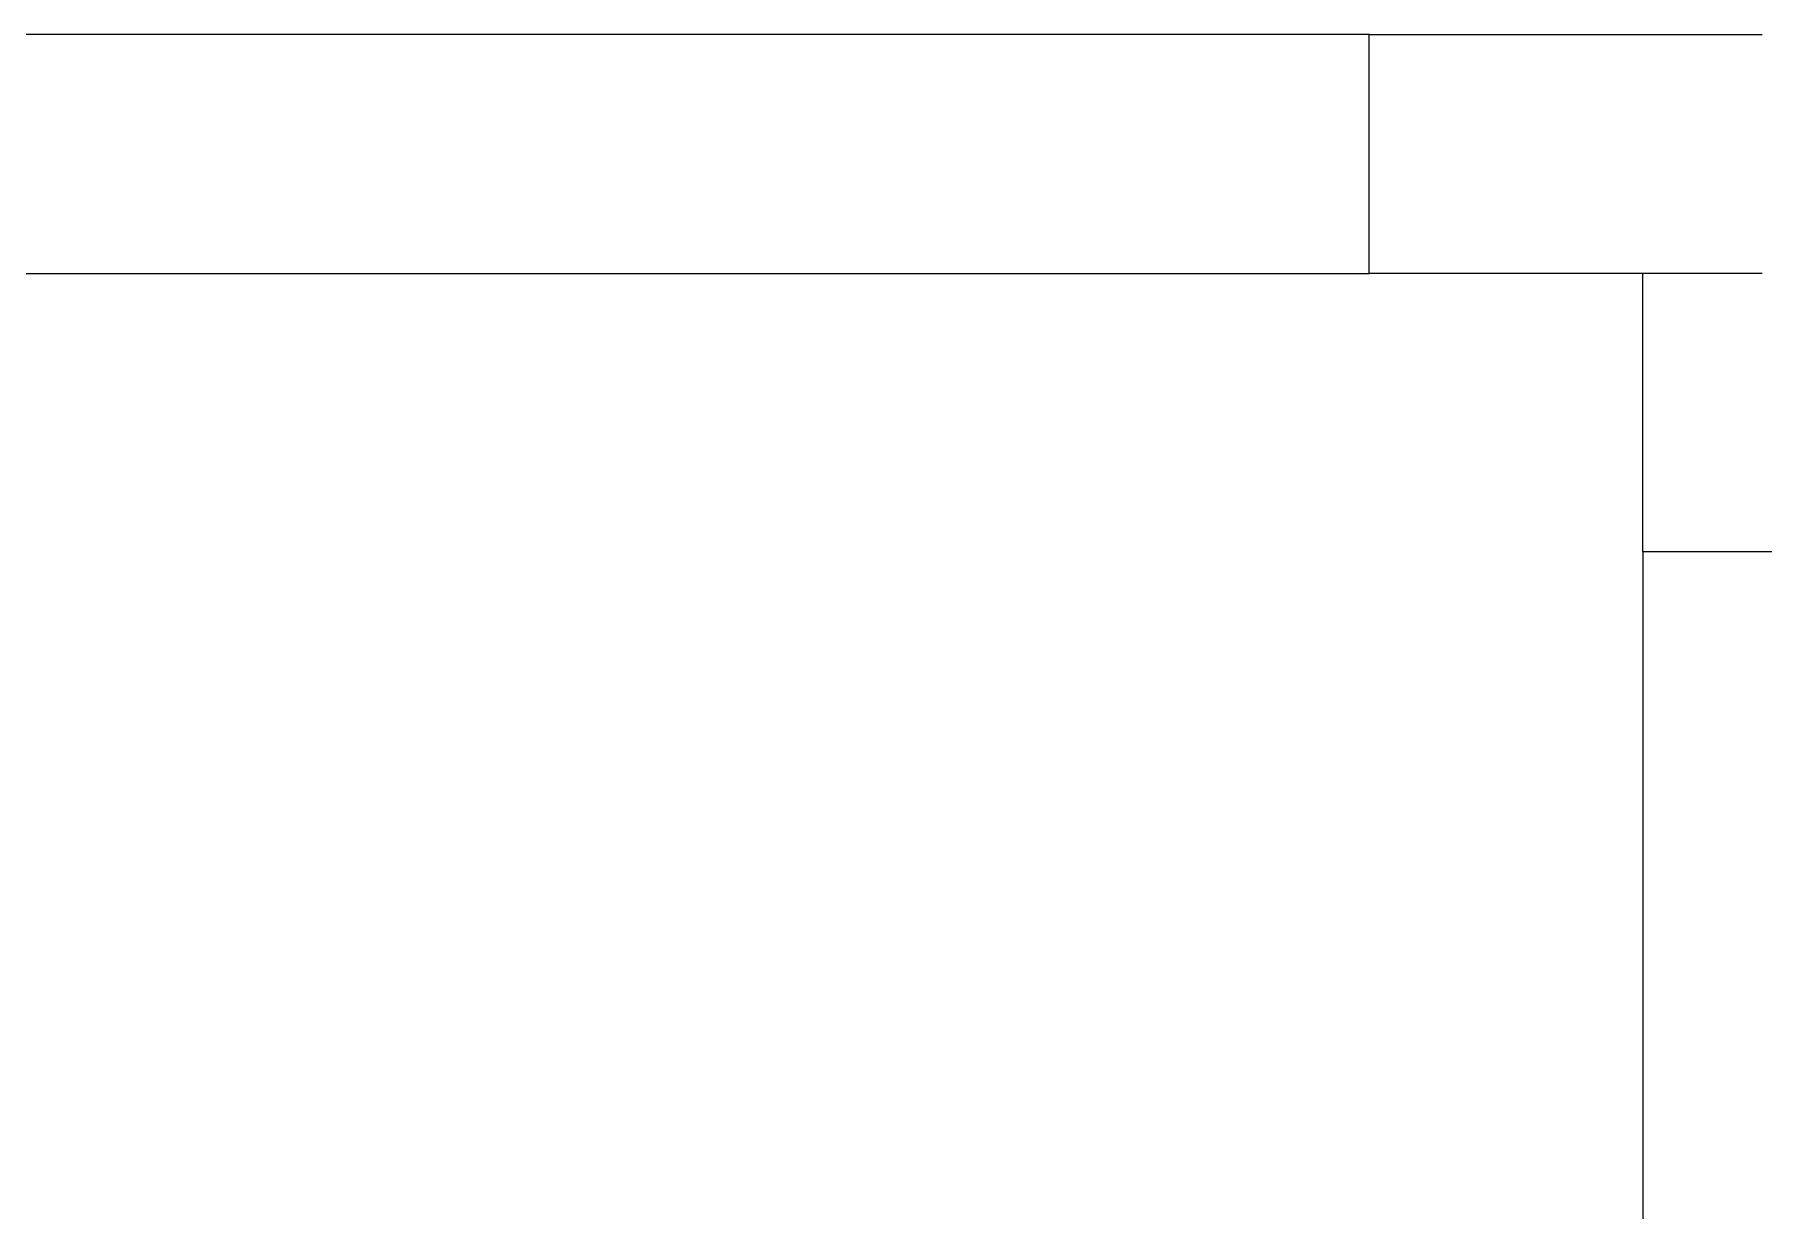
# Model space of a CAD drawing. Header units: millimetres. Extents: x 596 to 768, y 309 to 423.
# Drawn here: x 690.0531 to 690.3588, y 407.8665 to 408.0745 of the extents above; entities that cross this region are included whole.
import ezdxf

# ---------------------------------------------------------------- set-up
doc = ezdxf.new("R2010")
doc.units = ezdxf.units.MM
doc.layers.add('1- 3', color=3, linetype='Continuous')

# ---------------------------------------------------------------- blocks, each defined once
blk = doc.blocks.new('CTOBOM')
at = {"color": 0, "lineweight": 20}
for p, q in [((5.12048, -0.95484), (5.12048, -0.99708)), ((5.12048, -0.95484), (5.12048, -0.99708)), ((5.02895, -1.04549), (5.02895, -0.97596)), ((5.07119, -0.97596), (5.07119, -1.04549)), ((5.12048, -0.99708), (5.07119, -0.99708)), ((5.12048, -0.99708), (5.77, -0.99708)), ((5.07119, -1.04549), (5.02895, -1.04549)), ((5.02895, -1.04549), (5.02895, -1.69413)), ((5.07119, -1.04549), (5.02895, -1.04549)), ((5.07119, -1.69413), (5.07119, -1.04549))]:
    blk.add_line(p, q, dxfattribs=at)

msp = doc.modelspace()

# ---------------------------------------------------------------- block references
at = {"layer": '1- 3', "rotation": 270}
msp.add_blockref('CTOBOM', (691.33455, 413.10343), dxfattribs=at)

doc.saveas('drawing.dxf')
